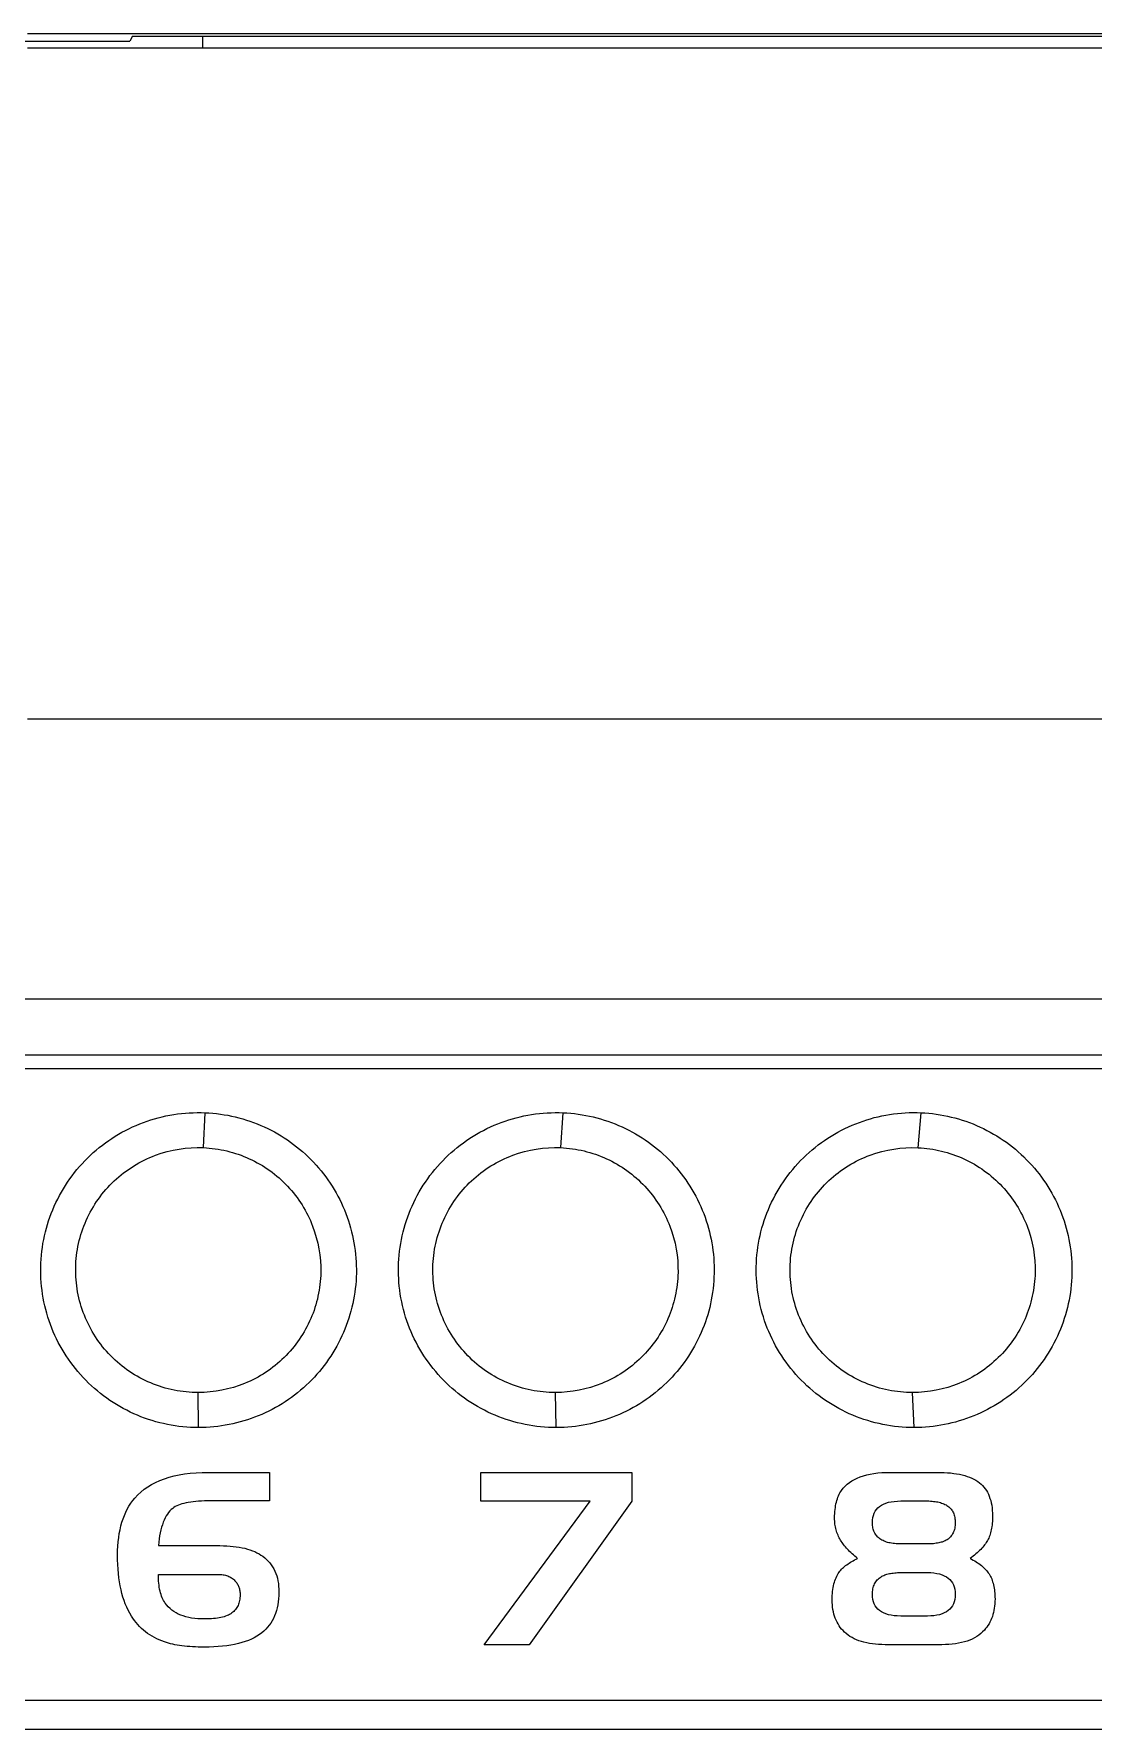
# Model space of a CAD drawing. Extents: x 86 to 639, y 68 to 658.
# Drawn here: x 328.7 to 343.82, y 338.93 to 363.15 of the extents above; entities that cross this region are included whole.
import ezdxf

# ---------------------------------------------------------------- set-up
doc = ezdxf.new("R2010")
doc.units = 0
doc.layers.get('0').update_dxf_attribs({"linetype": 'CONTINUOUS'})

msp = doc.modelspace()

# ---------------------------------------------------------------- linework, layer by layer
at = {"color": 7, "linetype": 'CONTINUOUS'}
for p, q in [((330.107, 363.118), (330.071, 363.045)), ((331.107, 363.118), (331.107, 362.949)), ((324.142, 363.046), (330.071, 363.045)), ((301.358, 348.564), (359.857, 348.564)), ((359.858, 348.364), (301.357, 348.364)), ((331.12, 347.237), (331.145, 347.736)), ((336.222, 347.237), (336.256, 347.736)), ((341.325, 347.236), (341.368, 347.736)), ((331.051, 343.238), (331.047, 343.738)), ((336.16, 343.238), (336.147, 343.738)), ((341.268, 343.238), (341.247, 343.738)), ((330.439, 342.455), (330.5, 342.482)), ((330.5, 342.482), (330.564, 342.507)), ((330.564, 342.507), (330.631, 342.528)), ((330.631, 342.528), (330.702, 342.547)), ((330.702, 342.547), (330.775, 342.562)), ((330.775, 342.562), (330.853, 342.575)), ((330.853, 342.575), (330.933, 342.585)), ((330.933, 342.585), (331.017, 342.592)), ((331.017, 342.592), (331.103, 342.597)), ((331.103, 342.597), (331.194, 342.598)), ((331.194, 342.598), (332.065, 342.598)), ((332.065, 342.598), (332.065, 342.189)), ((335.082, 342.186), (335.082, 342.598)), ((335.082, 342.598), (337.237, 342.598)), ((337.237, 342.598), (337.237, 342.186)), ((340.345, 342.453), (340.38, 342.476)), ((340.38, 342.476), (340.417, 342.498)), ((340.417, 342.498), (340.457, 342.517)), ((340.457, 342.517), (340.499, 342.534)), ((340.499, 342.534), (340.544, 342.549)), ((340.544, 342.549), (340.592, 342.562)), ((340.592, 342.562), (340.642, 342.573)), ((340.642, 342.573), (340.694, 342.582)), ((340.694, 342.582), (340.75, 342.589)), ((340.75, 342.589), (340.808, 342.594)), ((340.808, 342.594), (340.868, 342.597)), ((340.868, 342.597), (340.931, 342.598)), ((340.931, 342.598), (341.595, 342.598)), ((341.595, 342.598), (341.646, 342.598)), ((341.646, 342.598), (341.696, 342.596)), ((341.696, 342.596), (341.744, 342.593)), ((341.744, 342.593), (341.79, 342.589)), ((341.79, 342.589), (341.834, 342.584)), ((341.834, 342.584), (341.876, 342.577)), ((341.876, 342.577), (341.917, 342.57)), ((341.917, 342.57), (341.956, 342.561)), ((341.956, 342.561), (341.993, 342.551)), ((341.993, 342.551), (342.028, 342.54)), ((342.028, 342.54), (342.061, 342.528)), ((342.061, 342.528), (342.093, 342.515)), ((342.093, 342.515), (342.123, 342.5)), ((342.123, 342.5), (342.151, 342.485)), ((342.151, 342.485), (342.177, 342.468)), ((342.177, 342.468), (342.201, 342.45)), ((330.112, 342.195), (330.142, 342.231)), ((330.142, 342.231), (330.184, 342.276)), ((330.184, 342.276), (330.228, 342.317)), ((330.228, 342.317), (330.276, 342.356)), ((330.276, 342.356), (330.327, 342.392)), ((330.327, 342.392), (330.381, 342.425)), ((330.381, 342.425), (330.439, 342.455)), ((340.165, 342.197), (340.173, 342.22)), ((340.173, 342.22), (340.181, 342.243)), ((340.181, 342.243), (340.19, 342.264)), ((340.19, 342.264), (340.199, 342.285)), ((340.199, 342.285), (340.21, 342.304)), ((340.21, 342.304), (340.221, 342.323)), ((340.221, 342.323), (340.233, 342.341)), ((340.233, 342.341), (340.257, 342.372)), ((340.257, 342.372), (340.284, 342.401)), ((340.284, 342.401), (340.313, 342.428)), ((340.313, 342.428), (340.345, 342.453)), ((342.201, 342.45), (342.224, 342.431)), ((342.224, 342.431), (342.245, 342.41)), ((342.245, 342.41), (342.265, 342.388)), ((342.265, 342.388), (342.283, 342.365)), ((342.283, 342.365), (342.3, 342.34)), ((342.3, 342.34), (342.315, 342.314)), ((342.315, 342.314), (342.329, 342.286)), ((342.329, 342.286), (342.342, 342.257)), ((342.342, 342.257), (342.352, 342.226)), ((342.352, 342.226), (342.362, 342.194)), ((329.973, 341.935), (329.992, 341.983)), ((329.992, 341.983), (330.012, 342.029)), ((330.012, 342.029), (330.034, 342.073)), ((330.034, 342.073), (330.058, 342.116)), ((330.058, 342.116), (330.084, 342.156)), ((330.084, 342.156), (330.112, 342.195)), ((330.607, 342.001), (330.591, 341.975)), ((330.624, 342.025), (330.607, 342.001)), ((330.643, 342.046), (330.624, 342.025)), ((330.662, 342.066), (330.643, 342.046)), ((330.682, 342.083), (330.662, 342.066)), ((330.7, 342.096), (330.682, 342.083)), ((330.719, 342.108), (330.7, 342.096)), ((330.74, 342.119), (330.719, 342.108)), ((330.763, 342.129), (330.74, 342.119)), ((330.788, 342.139), (330.763, 342.129)), ((330.815, 342.148), (330.788, 342.139)), ((330.843, 342.155), (330.815, 342.148)), ((330.874, 342.163), (330.843, 342.155)), ((330.905, 342.169), (330.874, 342.163)), ((330.939, 342.174), (330.905, 342.169)), ((330.975, 342.179), (330.939, 342.174)), ((331.012, 342.182), (330.975, 342.179)), ((331.051, 342.185), (331.012, 342.182)), ((331.092, 342.187), (331.051, 342.185)), ((331.135, 342.189), (331.092, 342.187)), ((331.18, 342.189), (331.135, 342.189)), ((332.065, 342.189), (331.18, 342.189)), ((336.645, 342.186), (335.082, 342.186)), ((335.131, 340.136), (336.645, 342.186)), ((337.237, 342.186), (335.773, 340.136)), ((340.134, 341.977), (340.136, 342.008)), ((340.136, 342.008), (340.137, 342.038)), ((340.137, 342.038), (340.14, 342.067)), ((340.14, 342.067), (340.144, 342.095)), ((340.144, 342.095), (340.148, 342.122)), ((340.148, 342.122), (340.153, 342.148)), ((340.153, 342.148), (340.159, 342.173)), ((340.159, 342.173), (340.165, 342.197)), ((340.68, 341.951), (340.688, 341.984)), ((340.688, 341.984), (340.699, 342.014)), ((340.699, 342.014), (340.713, 342.042)), ((340.713, 342.042), (340.731, 342.068)), ((340.731, 342.068), (340.751, 342.091)), ((340.751, 342.091), (340.775, 342.111)), ((340.775, 342.111), (340.802, 342.129)), ((340.802, 342.129), (340.832, 342.145)), ((340.832, 342.145), (340.865, 342.158)), ((340.865, 342.158), (340.902, 342.17)), ((340.902, 342.17), (340.941, 342.178)), ((340.941, 342.178), (340.984, 342.184)), ((340.984, 342.184), (341.03, 342.188)), ((341.03, 342.188), (341.08, 342.189)), ((341.457, 342.189), (341.48, 342.189)), ((341.48, 342.189), (341.503, 342.188)), ((341.503, 342.188), (341.525, 342.186)), ((341.525, 342.186), (341.547, 342.184)), ((341.547, 342.184), (341.567, 342.182)), ((341.567, 342.182), (341.588, 342.179)), ((341.588, 342.179), (341.607, 342.175)), ((341.607, 342.175), (341.626, 342.17)), ((341.626, 342.17), (341.644, 342.165)), ((341.644, 342.165), (341.661, 342.16)), ((341.661, 342.16), (341.678, 342.154)), ((341.678, 342.154), (341.694, 342.147)), ((341.694, 342.147), (341.709, 342.14)), ((341.709, 342.14), (341.724, 342.132)), ((341.724, 342.132), (341.738, 342.124)), ((341.738, 342.124), (341.752, 342.115)), ((341.752, 342.115), (341.764, 342.105)), ((341.764, 342.105), (341.776, 342.095)), ((341.776, 342.095), (341.787, 342.084)), ((341.787, 342.084), (341.797, 342.072)), ((341.797, 342.072), (341.806, 342.06)), ((341.806, 342.06), (341.815, 342.047)), ((341.815, 342.047), (341.822, 342.033)), ((341.822, 342.033), (341.83, 342.019)), ((341.83, 342.019), (341.836, 342.004)), ((341.836, 342.004), (341.841, 341.988)), ((341.841, 341.988), (341.845, 341.971)), ((342.362, 342.194), (342.37, 342.161)), ((342.37, 342.161), (342.377, 342.127)), ((342.377, 342.127), (342.382, 342.09)), ((342.382, 342.09), (342.385, 342.053)), ((342.385, 342.053), (342.388, 342.014)), ((342.388, 342.014), (342.388, 341.974)), ((329.919, 341.723), (329.93, 341.779)), ((329.93, 341.779), (329.943, 341.833)), ((329.943, 341.833), (329.957, 341.885)), ((329.957, 341.885), (329.973, 341.935)), ((330.514, 341.775), (330.505, 341.735)), ((330.524, 341.814), (330.514, 341.775)), ((330.536, 341.85), (330.524, 341.814)), ((330.548, 341.885), (330.536, 341.85)), ((330.561, 341.917), (330.548, 341.885)), ((330.575, 341.947), (330.561, 341.917)), ((330.591, 341.975), (330.575, 341.947)), ((340.134, 341.946), (340.134, 341.977)), ((340.134, 341.924), (340.134, 341.946)), ((340.135, 341.902), (340.134, 341.924)), ((340.137, 341.881), (340.135, 341.902)), ((340.139, 341.86), (340.137, 341.881)), ((340.142, 341.839), (340.139, 341.86)), ((340.146, 341.818), (340.142, 341.839)), ((340.15, 341.798), (340.146, 341.818)), ((340.155, 341.778), (340.15, 341.798)), ((340.161, 341.758), (340.155, 341.778)), ((340.167, 341.739), (340.161, 341.758)), ((340.174, 341.72), (340.167, 341.739)), ((340.674, 341.879), (340.675, 341.916)), ((340.674, 341.859), (340.674, 341.879)), ((340.675, 341.84), (340.674, 341.859)), ((340.675, 341.916), (340.68, 341.951)), ((340.677, 341.822), (340.675, 341.84)), ((340.68, 341.805), (340.677, 341.822)), ((340.684, 341.788), (340.68, 341.805)), ((340.689, 341.772), (340.684, 341.788)), ((340.694, 341.756), (340.689, 341.772)), ((340.701, 341.741), (340.694, 341.756)), ((340.708, 341.727), (340.701, 341.741)), ((341.833, 341.749), (341.827, 341.733)), ((341.839, 341.765), (341.833, 341.749)), ((341.844, 341.782), (341.839, 341.765)), ((341.848, 341.8), (341.844, 341.782)), ((341.845, 341.971), (341.849, 341.954)), ((341.851, 341.818), (341.848, 341.8)), ((341.849, 341.954), (341.852, 341.936)), ((341.854, 341.838), (341.851, 341.818)), ((341.852, 341.936), (341.854, 341.918)), ((341.854, 341.918), (341.855, 341.898)), ((341.855, 341.858), (341.854, 341.838)), ((341.855, 341.898), (341.856, 341.879)), ((341.856, 341.879), (341.855, 341.858)), ((342.361, 341.735), (342.355, 341.716)), ((342.366, 341.756), (342.361, 341.735)), ((342.371, 341.778), (342.366, 341.756)), ((342.375, 341.8), (342.371, 341.778)), ((342.378, 341.822), (342.375, 341.8)), ((342.381, 341.846), (342.378, 341.822)), ((342.384, 341.87), (342.381, 341.846)), ((342.386, 341.895), (342.384, 341.87)), ((342.387, 341.92), (342.386, 341.895)), ((342.388, 341.947), (342.387, 341.92)), ((342.388, 341.974), (342.388, 341.947)), ((329.896, 341.482), (329.899, 341.545)), ((329.899, 341.545), (329.904, 341.606)), ((329.904, 341.606), (329.911, 341.666)), ((329.911, 341.666), (329.919, 341.723)), ((330.483, 341.6), (330.478, 341.551)), ((330.478, 341.551), (331.356, 341.551)), ((330.489, 341.647), (330.483, 341.6)), ((330.496, 341.692), (330.489, 341.647)), ((330.505, 341.735), (330.496, 341.692)), ((331.356, 341.551), (331.406, 341.55)), ((331.406, 341.55), (331.454, 341.548)), ((331.454, 341.548), (331.501, 341.545)), ((331.501, 341.545), (331.546, 341.541)), ((331.546, 341.541), (331.59, 341.536)), ((331.59, 341.536), (331.632, 341.529)), ((331.632, 341.529), (331.673, 341.521)), ((331.673, 341.521), (331.712, 341.513)), ((331.712, 341.513), (331.75, 341.502)), ((331.75, 341.502), (331.786, 341.491)), ((340.182, 341.701), (340.174, 341.72)), ((340.19, 341.682), (340.182, 341.701)), ((340.199, 341.664), (340.19, 341.682)), ((340.208, 341.646), (340.199, 341.664)), ((340.219, 341.628), (340.208, 341.646)), ((340.228, 341.613), (340.219, 341.628)), ((340.239, 341.597), (340.228, 341.613)), ((340.25, 341.581), (340.239, 341.597)), ((340.262, 341.565), (340.25, 341.581)), ((340.274, 341.549), (340.262, 341.565)), ((340.287, 341.533), (340.274, 341.549)), ((340.302, 341.517), (340.287, 341.533)), ((340.317, 341.501), (340.302, 341.517)), ((340.332, 341.485), (340.317, 341.501)), ((340.716, 341.714), (340.708, 341.727)), ((340.725, 341.701), (340.716, 341.714)), ((340.734, 341.689), (340.725, 341.701)), ((340.745, 341.678), (340.734, 341.689)), ((340.756, 341.667), (340.745, 341.678)), ((340.768, 341.657), (340.756, 341.667)), ((340.781, 341.648), (340.768, 341.657)), ((340.795, 341.639), (340.781, 341.648)), ((340.81, 341.63), (340.795, 341.639)), ((340.825, 341.623), (340.81, 341.63)), ((340.84, 341.616), (340.825, 341.623)), ((340.857, 341.609), (340.84, 341.616)), ((340.874, 341.603), (340.857, 341.609)), ((340.891, 341.598), (340.874, 341.603)), ((340.91, 341.593), (340.891, 341.598)), ((340.929, 341.589), (340.91, 341.593)), ((340.948, 341.585), (340.929, 341.589)), ((340.968, 341.582), (340.948, 341.585)), ((340.989, 341.58), (340.968, 341.582)), ((341.011, 341.578), (340.989, 341.58)), ((341.033, 341.576), (341.011, 341.578)), ((341.056, 341.575), (341.033, 341.576)), ((341.08, 341.575), (341.056, 341.575)), ((341.48, 341.575), (341.457, 341.575)), ((341.502, 341.576), (341.48, 341.575)), ((341.524, 341.577), (341.502, 341.576)), ((341.545, 341.579), (341.524, 341.577)), ((341.565, 341.581), (341.545, 341.579)), ((341.584, 341.584), (341.565, 341.581)), ((341.603, 341.587), (341.584, 341.584)), ((341.621, 341.59), (341.603, 341.587)), ((341.638, 341.594), (341.621, 341.59)), ((341.655, 341.599), (341.638, 341.594)), ((341.67, 341.603), (341.655, 341.599)), ((341.686, 341.609), (341.67, 341.603)), ((341.7, 341.615), (341.686, 341.609)), ((341.714, 341.621), (341.7, 341.615)), ((341.727, 341.628), (341.714, 341.621)), ((341.739, 341.635), (341.727, 341.628)), ((341.753, 341.645), (341.739, 341.635)), ((341.766, 341.655), (341.753, 341.645)), ((341.779, 341.666), (341.766, 341.655)), ((341.79, 341.678), (341.779, 341.666)), ((341.8, 341.691), (341.79, 341.678)), ((341.81, 341.704), (341.8, 341.691)), ((341.819, 341.718), (341.81, 341.704)), ((341.827, 341.733), (341.819, 341.718)), ((342.22, 341.497), (342.204, 341.481)), ((342.235, 341.513), (342.22, 341.497)), ((342.249, 341.529), (342.235, 341.513)), ((342.263, 341.546), (342.249, 341.529)), ((342.276, 341.562), (342.263, 341.546)), ((342.287, 341.578), (342.276, 341.562)), ((342.298, 341.594), (342.287, 341.578)), ((342.308, 341.61), (342.298, 341.594)), ((342.318, 341.626), (342.308, 341.61)), ((342.326, 341.643), (342.318, 341.626)), ((342.334, 341.66), (342.326, 341.643)), ((342.342, 341.678), (342.334, 341.66)), ((342.349, 341.696), (342.342, 341.678)), ((342.355, 341.716), (342.349, 341.696)), ((329.895, 341.416), (329.896, 341.482)), ((329.896, 341.348), (329.895, 341.416)), ((329.898, 341.282), (329.896, 341.348)), ((329.902, 341.217), (329.898, 341.282)), ((331.786, 341.491), (331.82, 341.479)), ((331.82, 341.479), (331.853, 341.465)), ((331.853, 341.465), (331.885, 341.45)), ((331.885, 341.45), (331.915, 341.434)), ((331.915, 341.434), (331.943, 341.417)), ((331.943, 341.417), (331.97, 341.399)), ((331.97, 341.399), (331.997, 341.377)), ((331.997, 341.377), (332.023, 341.354)), ((332.023, 341.354), (332.047, 341.33)), ((332.047, 341.33), (332.07, 341.305)), ((332.07, 341.305), (332.09, 341.277)), ((332.09, 341.277), (332.109, 341.249)), ((340.261, 341.24), (340.276, 341.253)), ((340.276, 341.253), (340.291, 341.266)), ((340.291, 341.266), (340.308, 341.279)), ((340.308, 341.279), (340.325, 341.291)), ((340.325, 341.291), (340.342, 341.303)), ((340.348, 341.468), (340.332, 341.485)), ((340.342, 341.303), (340.36, 341.314)), ((340.365, 341.451), (340.348, 341.468)), ((340.36, 341.314), (340.379, 341.326)), ((340.383, 341.435), (340.365, 341.451)), ((340.379, 341.326), (340.399, 341.336)), ((340.402, 341.418), (340.383, 341.435)), ((340.399, 341.336), (340.419, 341.347)), ((340.421, 341.401), (340.402, 341.418)), ((340.419, 341.347), (340.44, 341.357)), ((340.441, 341.384), (340.421, 341.401)), ((340.44, 341.357), (340.462, 341.367)), ((340.462, 341.367), (340.441, 341.384)), ((342.089, 341.383), (342.067, 341.367)), ((342.067, 341.367), (342.09, 341.356)), ((342.11, 341.4), (342.089, 341.383)), ((342.09, 341.356), (342.112, 341.344)), ((342.131, 341.416), (342.11, 341.4)), ((342.112, 341.344), (342.134, 341.332)), ((342.15, 341.432), (342.131, 341.416)), ((342.134, 341.332), (342.154, 341.32)), ((342.169, 341.448), (342.15, 341.432)), ((342.154, 341.32), (342.174, 341.307)), ((342.187, 341.465), (342.169, 341.448)), ((342.174, 341.307), (342.193, 341.295)), ((342.204, 341.481), (342.187, 341.465)), ((342.193, 341.295), (342.211, 341.281)), ((342.211, 341.281), (342.229, 341.268)), ((342.229, 341.268), (342.245, 341.254)), ((342.245, 341.254), (342.261, 341.239)), ((329.908, 341.154), (329.902, 341.217)), ((329.915, 341.093), (329.908, 341.154)), ((329.923, 341.034), (329.915, 341.093)), ((329.933, 340.977), (329.923, 341.034)), ((330.478, 341.108), (330.478, 341.141)), ((330.479, 341.075), (330.478, 341.108)), ((330.481, 341.044), (330.479, 341.075)), ((330.484, 341.014), (330.481, 341.044)), ((330.487, 340.984), (330.484, 341.014)), ((331.328, 341.141), (331.347, 341.141)), ((331.347, 341.141), (331.366, 341.14)), ((331.366, 341.14), (331.384, 341.138)), ((331.384, 341.138), (331.402, 341.135)), ((331.402, 341.135), (331.419, 341.132)), ((331.419, 341.132), (331.436, 341.128)), ((331.436, 341.128), (331.452, 341.124)), ((331.452, 341.124), (331.468, 341.118)), ((331.468, 341.118), (331.483, 341.112)), ((331.483, 341.112), (331.497, 341.105)), ((331.497, 341.105), (331.511, 341.098)), ((331.511, 341.098), (331.524, 341.09)), ((331.524, 341.09), (331.537, 341.081)), ((331.537, 341.081), (331.549, 341.071)), ((331.549, 341.071), (331.56, 341.061)), ((331.56, 341.061), (331.571, 341.05)), ((331.571, 341.05), (331.58, 341.039)), ((331.58, 341.039), (331.588, 341.029)), ((331.588, 341.029), (331.596, 341.018)), ((331.596, 341.018), (331.603, 341.006)), ((332.109, 341.249), (332.126, 341.219)), ((332.126, 341.219), (332.142, 341.188)), ((332.142, 341.188), (332.155, 341.155)), ((332.155, 341.155), (332.167, 341.121)), ((332.167, 341.121), (332.177, 341.086)), ((332.177, 341.086), (332.185, 341.049)), ((332.185, 341.049), (332.191, 341.01)), ((332.191, 341.01), (332.195, 340.971)), ((340.123, 341.003), (340.13, 341.027)), ((340.13, 341.027), (340.137, 341.05)), ((340.137, 341.05), (340.145, 341.072)), ((340.145, 341.072), (340.154, 341.093)), ((340.154, 341.093), (340.164, 341.114)), ((340.164, 341.114), (340.174, 341.133)), ((340.174, 341.133), (340.185, 341.152)), ((340.185, 341.152), (340.198, 341.17)), ((340.198, 341.17), (340.209, 341.184)), ((340.209, 341.184), (340.221, 341.199)), ((340.221, 341.199), (340.234, 341.213)), ((340.234, 341.213), (340.247, 341.227)), ((340.247, 341.227), (340.261, 341.24)), ((340.705, 341.005), (340.713, 341.02)), ((340.713, 341.02), (340.722, 341.034)), ((340.722, 341.034), (340.732, 341.048)), ((340.732, 341.048), (340.743, 341.061)), ((340.743, 341.061), (340.755, 341.073)), ((340.755, 341.073), (340.768, 341.085)), ((340.768, 341.085), (340.782, 341.096)), ((340.782, 341.096), (340.797, 341.106)), ((340.797, 341.106), (340.809, 341.113)), ((340.809, 341.113), (340.822, 341.12)), ((340.822, 341.12), (340.836, 341.126)), ((340.836, 341.126), (340.85, 341.132)), ((340.85, 341.132), (340.865, 341.138)), ((340.865, 341.138), (340.881, 341.142)), ((340.881, 341.142), (340.897, 341.147)), ((340.897, 341.147), (340.915, 341.151)), ((340.915, 341.151), (340.933, 341.154)), ((340.933, 341.154), (340.951, 341.157)), ((340.951, 341.157), (340.971, 341.16)), ((340.971, 341.16), (340.991, 341.162)), ((340.991, 341.162), (341.011, 341.164)), ((341.011, 341.164), (341.033, 341.165)), ((341.033, 341.165), (341.055, 341.166)), ((341.055, 341.166), (341.078, 341.166)), ((341.458, 341.166), (341.506, 341.165)), ((341.506, 341.165), (341.551, 341.161)), ((341.551, 341.161), (341.593, 341.155)), ((341.593, 341.155), (341.632, 341.147)), ((341.632, 341.147), (341.668, 341.135)), ((341.668, 341.135), (341.7, 341.122)), ((341.7, 341.122), (341.73, 341.106)), ((341.73, 341.106), (341.756, 341.088)), ((341.756, 341.088), (341.779, 341.068)), ((341.779, 341.068), (341.8, 341.045)), ((341.8, 341.045), (341.817, 341.019)), ((341.817, 341.019), (341.831, 340.991)), ((342.261, 341.239), (342.276, 341.225)), ((342.276, 341.225), (342.29, 341.21)), ((342.29, 341.21), (342.303, 341.195)), ((342.303, 341.195), (342.316, 341.179)), ((342.316, 341.179), (342.328, 341.163)), ((342.328, 341.163), (342.339, 341.147)), ((342.339, 341.147), (342.349, 341.13)), ((342.349, 341.13), (342.359, 341.112)), ((342.359, 341.112), (342.367, 341.094)), ((342.367, 341.094), (342.376, 341.075)), ((342.376, 341.075), (342.383, 341.055)), ((342.383, 341.055), (342.39, 341.034)), ((342.39, 341.034), (342.397, 341.013)), ((342.397, 341.013), (342.402, 340.991)), ((329.945, 340.922), (329.933, 340.977)), ((329.958, 340.868), (329.945, 340.922)), ((329.972, 340.816), (329.958, 340.868)), ((329.989, 340.767), (329.972, 340.816)), ((330.006, 340.719), (329.989, 340.767)), ((330.491, 340.956), (330.487, 340.984)), ((330.496, 340.928), (330.491, 340.956)), ((330.502, 340.902), (330.496, 340.928)), ((330.509, 340.877), (330.502, 340.902)), ((330.516, 340.853), (330.509, 340.877)), ((330.524, 340.829), (330.516, 340.853)), ((330.533, 340.807), (330.524, 340.829)), ((330.543, 340.786), (330.533, 340.807)), ((330.553, 340.766), (330.543, 340.786)), ((331.603, 341.006), (331.61, 340.995)), ((331.61, 340.995), (331.616, 340.983)), ((331.616, 340.983), (331.622, 340.971)), ((331.622, 340.971), (331.627, 340.959)), ((331.627, 340.959), (331.631, 340.946)), ((331.631, 340.946), (331.635, 340.933)), ((331.638, 340.767), (331.633, 340.749)), ((331.635, 340.933), (331.638, 340.919)), ((331.638, 340.919), (331.641, 340.906)), ((331.641, 340.787), (331.638, 340.767)), ((331.641, 340.906), (331.643, 340.892)), ((331.643, 340.807), (331.641, 340.787)), ((331.643, 340.892), (331.644, 340.878)), ((331.645, 340.827), (331.643, 340.807)), ((331.644, 340.878), (331.645, 340.863)), ((331.645, 340.863), (331.645, 340.849)), ((331.645, 340.849), (331.645, 340.827)), ((332.195, 340.792), (332.19, 340.747)), ((332.195, 340.971), (332.198, 340.93)), ((332.198, 340.839), (332.195, 340.792)), ((332.198, 340.93), (332.199, 340.887)), ((332.199, 340.887), (332.198, 340.839)), ((340.099, 340.809), (340.1, 340.839)), ((340.099, 340.778), (340.099, 340.809)), ((340.099, 340.741), (340.099, 340.778)), ((340.1, 340.839), (340.102, 340.869)), ((340.102, 340.869), (340.105, 340.898)), ((340.105, 340.898), (340.108, 340.925)), ((340.108, 340.925), (340.113, 340.952)), ((340.113, 340.952), (340.118, 340.978)), ((340.118, 340.978), (340.123, 341.003)), ((340.674, 340.877), (340.676, 340.897)), ((340.674, 340.856), (340.674, 340.877)), ((340.675, 340.818), (340.674, 340.856)), ((340.68, 340.783), (340.675, 340.818)), ((340.676, 340.897), (340.678, 340.917)), ((340.678, 340.917), (340.681, 340.936)), ((340.688, 340.75), (340.68, 340.783)), ((340.681, 340.936), (340.686, 340.954)), ((340.686, 340.954), (340.691, 340.972)), ((340.691, 340.972), (340.697, 340.988)), ((340.697, 340.988), (340.705, 341.005)), ((341.831, 340.991), (341.842, 340.961)), ((341.842, 340.961), (341.849, 340.928)), ((341.849, 340.783), (341.842, 340.75)), ((341.849, 340.928), (341.854, 340.893)), ((341.854, 340.818), (341.849, 340.783)), ((341.854, 340.893), (341.856, 340.856)), ((341.856, 340.856), (341.854, 340.818)), ((342.402, 340.991), (342.407, 340.968)), ((342.407, 340.968), (342.412, 340.945)), ((342.412, 340.945), (342.415, 340.92)), ((342.415, 340.92), (342.418, 340.895)), ((342.418, 340.895), (342.42, 340.87)), ((342.42, 340.87), (342.422, 340.843)), ((342.422, 340.843), (342.423, 340.816)), ((342.423, 340.816), (342.424, 340.789)), ((342.424, 340.789), (342.423, 340.754)), ((330.026, 340.672), (330.006, 340.719)), ((330.047, 340.628), (330.026, 340.672)), ((330.069, 340.586), (330.047, 340.628)), ((330.093, 340.545), (330.069, 340.586)), ((330.114, 340.513), (330.093, 340.545)), ((330.564, 340.747), (330.553, 340.766)), ((330.576, 340.729), (330.564, 340.747)), ((330.597, 340.701), (330.576, 340.729)), ((330.62, 340.675), (330.597, 340.701)), ((330.644, 340.652), (330.62, 340.675)), ((330.671, 340.63), (330.644, 340.652)), ((330.699, 340.609), (330.671, 340.63)), ((330.73, 340.591), (330.699, 340.609)), ((330.762, 340.574), (330.73, 340.591)), ((330.797, 340.559), (330.762, 340.574)), ((330.833, 340.546), (330.797, 340.559)), ((330.871, 340.534), (330.833, 340.546)), ((330.911, 340.525), (330.871, 340.534)), ((330.953, 340.517), (330.911, 340.525)), ((331.371, 340.524), (331.346, 340.519)), ((331.395, 340.53), (331.371, 340.524)), ((331.417, 340.536), (331.395, 340.53)), ((331.438, 340.544), (331.417, 340.536)), ((331.458, 340.551), (331.438, 340.544)), ((331.477, 340.56), (331.458, 340.551)), ((331.495, 340.569), (331.477, 340.56)), ((331.512, 340.579), (331.495, 340.569)), ((331.527, 340.589), (331.512, 340.579)), ((331.541, 340.6), (331.527, 340.589)), ((331.555, 340.612), (331.541, 340.6)), ((331.567, 340.625), (331.555, 340.612)), ((331.579, 340.638), (331.567, 340.625)), ((331.589, 340.652), (331.579, 340.638)), ((331.599, 340.666), (331.589, 340.652)), ((331.608, 340.681), (331.599, 340.666)), ((331.616, 340.697), (331.608, 340.681)), ((331.622, 340.714), (331.616, 340.697)), ((331.628, 340.731), (331.622, 340.714)), ((331.633, 340.749), (331.628, 340.731)), ((332.138, 340.546), (332.122, 340.51)), ((332.152, 340.583), (332.138, 340.546)), ((332.165, 340.622), (332.152, 340.583)), ((332.175, 340.662), (332.165, 340.622)), ((332.184, 340.704), (332.175, 340.662)), ((332.19, 340.747), (332.184, 340.704)), ((340.102, 340.706), (340.099, 340.741)), ((340.105, 340.671), (340.102, 340.706)), ((340.11, 340.638), (340.105, 340.671)), ((340.116, 340.605), (340.11, 340.638)), ((340.124, 340.574), (340.116, 340.605)), ((340.132, 340.543), (340.124, 340.574)), ((340.143, 340.514), (340.132, 340.543)), ((340.699, 340.72), (340.688, 340.75)), ((340.713, 340.692), (340.699, 340.72)), ((340.731, 340.666), (340.713, 340.692)), ((340.751, 340.643), (340.731, 340.666)), ((340.775, 340.623), (340.751, 340.643)), ((340.802, 340.604), (340.775, 340.623)), ((340.832, 340.589), (340.802, 340.604)), ((340.865, 340.575), (340.832, 340.589)), ((340.901, 340.564), (340.865, 340.575)), ((340.941, 340.556), (340.901, 340.564)), ((340.983, 340.55), (340.941, 340.556)), ((341.029, 340.546), (340.983, 340.55)), ((341.078, 340.545), (341.029, 340.546)), ((341.506, 340.546), (341.458, 340.545)), ((341.551, 340.55), (341.506, 340.546)), ((341.593, 340.556), (341.551, 340.55)), ((341.632, 340.564), (341.593, 340.556)), ((341.668, 340.575), (341.632, 340.564)), ((341.7, 340.589), (341.668, 340.575)), ((341.73, 340.604), (341.7, 340.589)), ((341.756, 340.623), (341.73, 340.604)), ((341.779, 340.643), (341.756, 340.623)), ((341.8, 340.666), (341.779, 340.643)), ((341.817, 340.692), (341.8, 340.666)), ((341.831, 340.72), (341.817, 340.692)), ((341.842, 340.75), (341.831, 340.72)), ((342.386, 340.538), (342.375, 340.511)), ((342.394, 340.566), (342.386, 340.538)), ((342.402, 340.595), (342.394, 340.566)), ((342.409, 340.625), (342.402, 340.595)), ((342.414, 340.656), (342.409, 340.625)), ((342.418, 340.688), (342.414, 340.656)), ((342.421, 340.72), (342.418, 340.688)), ((342.423, 340.754), (342.421, 340.72)), ((330.137, 340.481), (330.114, 340.513)), ((330.16, 340.451), (330.137, 340.481)), ((330.185, 340.423), (330.16, 340.451)), ((330.21, 340.395), (330.185, 340.423)), ((330.237, 340.369), (330.21, 340.395)), ((330.265, 340.344), (330.237, 340.369)), ((330.294, 340.32), (330.265, 340.344)), ((330.324, 340.298), (330.294, 340.32)), ((330.355, 340.276), (330.324, 340.298)), ((330.997, 340.511), (330.953, 340.517)), ((331.043, 340.506), (330.997, 340.511)), ((331.091, 340.503), (331.043, 340.506)), ((331.141, 340.503), (331.091, 340.503)), ((331.173, 340.503), (331.141, 340.503)), ((331.205, 340.504), (331.173, 340.503)), ((331.236, 340.506), (331.205, 340.504)), ((331.265, 340.508), (331.236, 340.506)), ((331.293, 340.511), (331.265, 340.508)), ((331.321, 340.515), (331.293, 340.511)), ((331.346, 340.519), (331.321, 340.515)), ((331.956, 340.305), (331.922, 340.28)), ((331.985, 340.33), (331.956, 340.305)), ((332.013, 340.356), (331.985, 340.33)), ((332.038, 340.384), (332.013, 340.356)), ((332.062, 340.413), (332.038, 340.384)), ((332.084, 340.444), (332.062, 340.413)), ((332.104, 340.476), (332.084, 340.444)), ((332.122, 340.51), (332.104, 340.476)), ((340.154, 340.486), (340.143, 340.514)), ((340.168, 340.458), (340.154, 340.486)), ((340.182, 340.432), (340.168, 340.458)), ((340.198, 340.407), (340.182, 340.432)), ((340.215, 340.382), (340.198, 340.407)), ((340.234, 340.359), (340.215, 340.382)), ((340.254, 340.337), (340.234, 340.359)), ((340.275, 340.316), (340.254, 340.337)), ((340.3, 340.294), (340.275, 340.316)), ((340.326, 340.274), (340.3, 340.294)), ((342.221, 340.295), (342.192, 340.273)), ((342.247, 340.319), (342.221, 340.295)), ((342.272, 340.344), (342.247, 340.319)), ((342.29, 340.365), (342.272, 340.344)), ((342.307, 340.387), (342.29, 340.365)), ((342.323, 340.41), (342.307, 340.387)), ((342.338, 340.434), (342.323, 340.41)), ((342.352, 340.458), (342.338, 340.434)), ((342.364, 340.484), (342.352, 340.458)), ((342.375, 340.511), (342.364, 340.484)), ((330.387, 340.256), (330.355, 340.276)), ((330.421, 340.237), (330.387, 340.256)), ((330.455, 340.22), (330.421, 340.237)), ((330.491, 340.204), (330.455, 340.22)), ((330.528, 340.189), (330.491, 340.204)), ((330.566, 340.175), (330.528, 340.189)), ((330.593, 340.166), (330.566, 340.175)), ((330.622, 340.157), (330.593, 340.166)), ((330.651, 340.149), (330.622, 340.157)), ((330.682, 340.142), (330.651, 340.149)), ((330.713, 340.135), (330.682, 340.142)), ((330.746, 340.129), (330.713, 340.135)), ((330.78, 340.124), (330.746, 340.129)), ((330.815, 340.119), (330.78, 340.124)), ((330.851, 340.115), (330.815, 340.119)), ((330.888, 340.111), (330.851, 340.115)), ((330.926, 340.108), (330.888, 340.111)), ((330.966, 340.105), (330.926, 340.108)), ((331.006, 340.103), (330.966, 340.105)), ((331.048, 340.102), (331.006, 340.103)), ((331.09, 340.101), (331.048, 340.102)), ((331.134, 340.101), (331.09, 340.101)), ((331.203, 340.101), (331.134, 340.101)), ((331.269, 340.104), (331.203, 340.101)), ((331.333, 340.108), (331.269, 340.104)), ((331.395, 340.113), (331.333, 340.108)), ((331.455, 340.12), (331.395, 340.113)), ((331.512, 340.129), (331.455, 340.12)), ((331.567, 340.14), (331.512, 340.129)), ((331.62, 340.152), (331.567, 340.14)), ((331.67, 340.165), (331.62, 340.152)), ((331.718, 340.18), (331.67, 340.165)), ((331.763, 340.197), (331.718, 340.18)), ((331.806, 340.216), (331.763, 340.197)), ((331.847, 340.236), (331.806, 340.216)), ((331.886, 340.257), (331.847, 340.236)), ((331.922, 340.28), (331.886, 340.257)), ((335.773, 340.136), (335.131, 340.136)), ((340.353, 340.255), (340.326, 340.274)), ((340.383, 340.237), (340.353, 340.255)), ((340.414, 340.221), (340.383, 340.237)), ((340.446, 340.206), (340.414, 340.221)), ((340.48, 340.193), (340.446, 340.206)), ((340.516, 340.181), (340.48, 340.193)), ((340.553, 340.17), (340.516, 340.181)), ((340.592, 340.161), (340.553, 340.17)), ((340.632, 340.153), (340.592, 340.161)), ((340.674, 340.147), (340.632, 340.153)), ((340.717, 340.142), (340.674, 340.147)), ((340.762, 340.139), (340.717, 340.142)), ((340.809, 340.137), (340.762, 340.139)), ((340.857, 340.136), (340.809, 340.137)), ((341.665, 340.136), (340.857, 340.136)), ((341.716, 340.137), (341.665, 340.136)), ((341.766, 340.139), (341.716, 340.137)), ((341.813, 340.143), (341.766, 340.139)), ((341.859, 340.149), (341.813, 340.143)), ((341.903, 340.156), (341.859, 340.149)), ((341.945, 340.165), (341.903, 340.156)), ((341.986, 340.176), (341.945, 340.165)), ((342.025, 340.188), (341.986, 340.176)), ((342.062, 340.201), (342.025, 340.188)), ((342.097, 340.217), (342.062, 340.201)), ((342.131, 340.234), (342.097, 340.217)), ((342.162, 340.253), (342.131, 340.234)), ((342.192, 340.273), (342.162, 340.253))]:
    msp.add_line(p, q, dxfattribs=at)
for points, knots in [([(345.4, 363.149), (342.601, 363.149), (337.012, 363.149), (331.405, 363.149), (328.607, 363.149)], [0, 0, 0, 0, 0.500887, 1, 1, 1, 1]), ([(330.107, 363.118), (331.913, 363.118), (335.424, 363.118), (340.524, 363.118), (343.811, 363.118), (345.4, 363.118)], [0, 0, 0, 0, 0.353826, 0.68763, 1, 1, 1, 1]), ([(328.607, 362.949), (329.071, 362.949), (330.001, 362.949), (331.397, 362.949), (332.793, 362.949), (334.19, 362.949), (335.588, 362.949), (336.987, 362.949), (338.387, 362.949), (339.788, 362.949), (341.19, 362.949), (342.592, 362.949), (343.996, 362.949), (344.932, 362.949), (345.4, 362.949)], [0, 0, 0, 0, 0.082907, 0.165875, 0.248909, 0.332014, 0.415194, 0.498456, 0.581803, 0.665241, 0.748774, 0.832409, 0.916149, 1, 1, 1, 1]), ([(328.607, 353.365), (329.048, 353.365), (329.932, 353.365), (331.256, 353.365), (332.579, 353.365), (333.902, 353.365), (335.223, 353.364), (336.544, 353.364), (337.863, 353.364), (339.182, 353.364), (340.499, 353.364), (341.815, 353.364), (343.129, 353.364), (344.005, 353.364), (344.442, 353.364)], [0, 0, 0, 0, 0.083566, 0.167089, 0.250569, 0.334007, 0.417403, 0.500756, 0.584068, 0.667337, 0.750566, 0.833752, 0.916897, 1, 1, 1, 1]), ([(331.051, 343.238), (330.901, 343.238), (330.752, 343.253), (330.46, 343.312), (330.315, 343.356), (330.04, 343.472), (329.909, 343.543), (329.662, 343.71), (329.546, 343.807), (329.234, 344.126), (329.066, 344.382), (328.902, 344.796), (328.86, 344.942), (328.807, 345.236), (328.795, 345.384), (328.801, 345.682), (328.819, 345.833), (328.884, 346.123), (328.931, 346.265), (329.114, 346.676), (329.289, 346.923), (329.617, 347.23), (329.735, 347.321), (329.988, 347.478), (330.125, 347.545), (330.543, 347.7), (330.844, 347.749), (331.145, 347.736)], [0, 0, 0, 0, 0.0625, 0.0625, 0.125, 0.125, 0.1875, 0.1875, 0.25, 0.25, 0.375, 0.375, 0.4375, 0.4375, 0.5, 0.5, 0.5625, 0.5625, 0.625, 0.625, 0.75, 0.75, 0.8125, 0.8125, 0.875, 0.875, 1, 1, 1, 1]), ([(331.145, 347.736), (331.292, 347.73), (331.435, 347.71), (331.717, 347.642), (331.857, 347.594), (332.122, 347.474), (332.247, 347.401), (332.483, 347.232), (332.594, 347.135), (332.793, 346.923), (332.881, 346.809), (333.037, 346.562), (333.103, 346.431), (333.259, 346.026), (333.31, 345.732), (333.302, 345.298), (333.284, 345.151), (333.222, 344.867), (333.178, 344.729), (333.063, 344.463), (332.991, 344.333), (332.827, 344.094), (332.734, 343.983), (332.42, 343.677), (332.174, 343.515), (331.768, 343.35), (331.629, 343.309), (331.345, 343.253), (331.198, 343.238), (331.051, 343.238)], [0, 0, 0, 0, 0.0625, 0.0625, 0.125, 0.125, 0.1875, 0.1875, 0.25, 0.25, 0.3125, 0.3125, 0.375, 0.375, 0.5, 0.5, 0.5625, 0.5625, 0.625, 0.625, 0.6875, 0.6875, 0.75, 0.75, 0.875, 0.875, 0.9375, 0.9375, 1, 1, 1, 1]), ([(336.16, 343.238), (336.009, 343.238), (335.861, 343.253), (335.569, 343.312), (335.424, 343.356), (335.148, 343.472), (335.018, 343.543), (334.77, 343.71), (334.654, 343.807), (334.342, 344.126), (334.174, 344.383), (334.01, 344.797), (333.968, 344.943), (333.915, 345.237), (333.903, 345.385), (333.91, 345.683), (333.928, 345.834), (333.993, 346.125), (334.04, 346.266), (334.223, 346.678), (334.399, 346.924), (334.727, 347.231), (334.845, 347.322), (335.099, 347.479), (335.235, 347.546), (335.654, 347.701), (335.954, 347.749), (336.256, 347.736)], [0, 0, 0, 0, 0.0625, 0.0625, 0.125, 0.125, 0.1875, 0.1875, 0.25, 0.25, 0.375, 0.375, 0.4375, 0.4375, 0.5, 0.5, 0.5625, 0.5625, 0.625, 0.625, 0.75, 0.75, 0.8125, 0.8125, 0.875, 0.875, 1, 1, 1, 1]), ([(336.256, 347.736), (336.402, 347.73), (336.546, 347.709), (336.827, 347.642), (336.967, 347.594), (337.232, 347.473), (337.357, 347.4), (337.593, 347.231), (337.704, 347.134), (337.902, 346.922), (337.991, 346.808), (338.146, 346.561), (338.212, 346.43), (338.368, 346.025), (338.419, 345.731), (338.41, 345.297), (338.393, 345.15), (338.331, 344.866), (338.286, 344.728), (338.171, 344.462), (338.099, 344.333), (337.935, 344.094), (337.841, 343.983), (337.528, 343.677), (337.282, 343.515), (336.876, 343.35), (336.737, 343.309), (336.453, 343.253), (336.307, 343.238), (336.16, 343.238)], [0, 0, 0, 0, 0.0625, 0.0625, 0.125, 0.125, 0.1875, 0.1875, 0.25, 0.25, 0.3125, 0.3125, 0.375, 0.375, 0.5, 0.5, 0.5625, 0.5625, 0.625, 0.625, 0.6875, 0.6875, 0.75, 0.75, 0.875, 0.875, 0.9375, 0.9375, 1, 1, 1, 1]), ([(341.268, 343.238), (341.118, 343.238), (340.969, 343.253), (340.677, 343.312), (340.532, 343.356), (340.257, 343.472), (340.126, 343.543), (339.878, 343.711), (339.762, 343.808), (339.45, 344.127), (339.282, 344.384), (339.118, 344.798), (339.076, 344.944), (339.023, 345.239), (339.012, 345.387), (339.018, 345.686), (339.037, 345.837), (339.102, 346.127), (339.149, 346.269), (339.272, 346.543), (339.347, 346.673), (339.52, 346.915), (339.619, 347.029), (339.838, 347.234), (339.957, 347.324), (340.211, 347.48), (340.347, 347.547), (340.766, 347.702), (341.067, 347.749), (341.368, 347.736)], [0, 0, 0, 0, 0.0625, 0.0625, 0.125, 0.125, 0.1875, 0.1875, 0.25, 0.25, 0.375, 0.375, 0.4375, 0.4375, 0.5, 0.5, 0.5625, 0.5625, 0.625, 0.625, 0.6875, 0.6875, 0.75, 0.75, 0.8125, 0.8125, 0.875, 0.875, 1, 1, 1, 1]), ([(341.368, 347.736), (341.515, 347.73), (341.658, 347.709), (341.94, 347.641), (342.079, 347.593), (342.343, 347.471), (342.468, 347.398), (342.703, 347.229), (342.814, 347.132), (343.013, 346.92), (343.101, 346.806), (343.256, 346.559), (343.322, 346.427), (343.477, 346.022), (343.528, 345.729), (343.519, 345.295), (343.501, 345.148), (343.439, 344.864), (343.394, 344.726), (343.278, 344.46), (343.206, 344.331), (343.042, 344.092), (342.949, 343.982), (342.636, 343.676), (342.39, 343.515), (341.984, 343.35), (341.845, 343.308), (341.561, 343.253), (341.415, 343.238), (341.268, 343.238)], [0, 0, 0, 0, 0.0625, 0.0625, 0.125, 0.125, 0.1875, 0.1875, 0.25, 0.25, 0.3125, 0.3125, 0.375, 0.375, 0.5, 0.5, 0.5625, 0.5625, 0.625, 0.625, 0.6875, 0.6875, 0.75, 0.75, 0.875, 0.875, 0.9375, 0.9375, 1, 1, 1, 1]), ([(331.047, 343.738), (330.93, 343.738), (330.815, 343.75), (330.589, 343.795), (330.476, 343.83), (330.262, 343.92), (330.16, 343.975), (329.969, 344.105), (329.878, 344.181), (329.635, 344.429), (329.506, 344.628), (329.378, 344.95), (329.346, 345.063), (329.304, 345.292), (329.295, 345.407), (329.3, 345.639), (329.314, 345.756), (329.364, 345.982), (329.4, 346.091), (329.495, 346.304), (329.554, 346.407), (329.688, 346.596), (329.763, 346.683), (330.018, 346.922), (330.217, 347.046), (330.655, 347.21), (330.886, 347.246), (331.12, 347.237)], [0, 0, 0, 0, 0.0625, 0.0625, 0.125, 0.125, 0.1875, 0.1875, 0.25, 0.25, 0.375, 0.375, 0.4375, 0.4375, 0.5, 0.5, 0.5625, 0.5625, 0.625, 0.625, 0.6875, 0.6875, 0.75, 0.75, 0.875, 0.875, 1, 1, 1, 1]), ([(331.12, 347.237), (331.234, 347.232), (331.346, 347.216), (331.564, 347.164), (331.673, 347.126), (331.879, 347.032), (331.976, 346.976), (332.159, 346.844), (332.246, 346.768), (332.477, 346.522), (332.6, 346.326), (332.761, 345.906), (332.801, 345.678), (332.795, 345.34), (332.781, 345.226), (332.733, 345.005), (332.699, 344.898), (332.609, 344.691), (332.553, 344.59), (332.426, 344.404), (332.354, 344.318), (332.111, 344.08), (331.92, 343.954), (331.498, 343.782), (331.275, 343.738), (331.047, 343.738)], [0, 0, 0, 0, 0.0625, 0.0625, 0.125, 0.125, 0.1875, 0.1875, 0.25, 0.25, 0.375, 0.375, 0.5, 0.5, 0.5625, 0.5625, 0.625, 0.625, 0.6875, 0.6875, 0.75, 0.75, 0.875, 0.875, 1, 1, 1, 1]), ([(336.147, 343.738), (336.03, 343.738), (335.915, 343.75), (335.689, 343.795), (335.576, 343.83), (335.362, 343.92), (335.26, 343.975), (335.068, 344.105), (334.978, 344.181), (334.735, 344.429), (334.606, 344.629), (334.478, 344.951), (334.446, 345.064), (334.404, 345.293), (334.395, 345.408), (334.4, 345.639), (334.414, 345.757), (334.465, 345.983), (334.501, 346.092), (334.595, 346.305), (334.654, 346.408), (334.788, 346.597), (334.864, 346.684), (335.119, 346.923), (335.319, 347.047), (335.757, 347.21), (335.988, 347.247), (336.222, 347.237)], [0, 0, 0, 0, 0.0625, 0.0625, 0.125, 0.125, 0.1875, 0.1875, 0.25, 0.25, 0.375, 0.375, 0.4375, 0.4375, 0.5, 0.5, 0.5625, 0.5625, 0.625, 0.625, 0.6875, 0.6875, 0.75, 0.75, 0.875, 0.875, 1, 1, 1, 1]), ([(336.222, 347.237), (336.336, 347.232), (336.447, 347.216), (336.666, 347.163), (336.774, 347.126), (336.98, 347.032), (337.077, 346.975), (337.26, 346.844), (337.346, 346.768), (337.501, 346.603), (337.569, 346.514), (337.69, 346.322), (337.741, 346.22), (337.862, 345.905), (337.902, 345.677), (337.895, 345.339), (337.881, 345.225), (337.833, 345.004), (337.798, 344.897), (337.709, 344.69), (337.653, 344.589), (337.525, 344.404), (337.453, 344.318), (337.21, 344.08), (337.02, 343.954), (336.598, 343.782), (336.375, 343.738), (336.147, 343.738)], [0, 0, 0, 0, 0.0625, 0.0625, 0.125, 0.125, 0.1875, 0.1875, 0.25, 0.25, 0.3125, 0.3125, 0.375, 0.375, 0.5, 0.5, 0.5625, 0.5625, 0.625, 0.625, 0.6875, 0.6875, 0.75, 0.75, 0.875, 0.875, 1, 1, 1, 1]), ([(341.247, 343.738), (341.13, 343.738), (341.015, 343.75), (340.788, 343.795), (340.676, 343.83), (340.462, 343.92), (340.36, 343.975), (340.168, 344.105), (340.078, 344.181), (339.835, 344.429), (339.705, 344.629), (339.577, 344.952), (339.545, 345.065), (339.504, 345.294), (339.495, 345.409), (339.5, 345.641), (339.514, 345.759), (339.565, 345.985), (339.602, 346.095), (339.697, 346.308), (339.756, 346.41), (339.89, 346.599), (339.966, 346.686), (340.221, 346.925), (340.422, 347.049), (340.86, 347.211), (341.091, 347.247), (341.325, 347.236)], [0, 0, 0, 0, 0.0625, 0.0625, 0.125, 0.125, 0.1875, 0.1875, 0.25, 0.25, 0.375, 0.375, 0.4375, 0.4375, 0.5, 0.5, 0.5625, 0.5625, 0.625, 0.625, 0.6875, 0.6875, 0.75, 0.75, 0.875, 0.875, 1, 1, 1, 1]), ([(341.325, 347.236), (341.439, 347.231), (341.55, 347.215), (341.768, 347.162), (341.876, 347.125), (342.082, 347.03), (342.179, 346.974), (342.362, 346.842), (342.448, 346.766), (342.602, 346.602), (342.67, 346.513), (342.791, 346.321), (342.842, 346.218), (342.962, 345.903), (343.002, 345.675), (342.994, 345.338), (342.981, 345.224), (342.932, 345.003), (342.898, 344.896), (342.808, 344.689), (342.752, 344.588), (342.625, 344.403), (342.552, 344.317), (342.309, 344.079), (342.119, 343.954), (341.698, 343.782), (341.475, 343.738), (341.247, 343.738)], [0, 0, 0, 0, 0.0625, 0.0625, 0.125, 0.125, 0.1875, 0.1875, 0.25, 0.25, 0.3125, 0.3125, 0.375, 0.375, 0.5, 0.5, 0.5625, 0.5625, 0.625, 0.625, 0.6875, 0.6875, 0.75, 0.75, 0.875, 0.875, 1, 1, 1, 1]), ([(300.623, 339.342), (310.596, 339.342), (320.61, 339.342), (335.633, 339.342), (340.636, 339.342), (350.626, 339.342), (355.613, 339.342), (360.593, 339.342)], [0, 0, 0, 0, 0.5, 0.5, 0.75, 0.75, 1, 1, 1, 1]), ([(305.89, 338.937), (306.665, 338.936), (308.229, 338.936), (310.596, 338.935), (313.007, 338.934), (315.462, 338.933), (317.959, 338.932), (320.499, 338.931), (323.081, 338.931), (325.706, 338.931), (328.374, 338.93), (331.665, 338.93), (335.527, 338.93), (339.905, 338.93), (344.161, 338.931), (348.296, 338.931), (352.309, 338.933), (354.943, 338.934), (356.24, 338.934)], [0, 0, 0, 0, 0.046189, 0.09323, 0.14112, 0.189859, 0.239445, 0.289876, 0.341151, 0.393267, 0.446223, 0.500016, 0.589309, 0.676229, 0.760767, 0.842913, 0.92266, 1, 1, 1, 1])]:
    msp.add_open_spline(points, degree=3, knots=knots, dxfattribs=at)
for points in [[(312.398, 349.363), (323.195, 349.366), (334.019, 349.366), (344.816, 349.363)], [(341.08, 342.189), (341.205, 342.189), (341.331, 342.189), (341.457, 342.189)], [(341.457, 341.575), (341.331, 341.575), (341.205, 341.575), (341.08, 341.575)], [(330.478, 341.141), (330.761, 341.141), (331.044, 341.141), (331.328, 341.141)], [(341.078, 341.166), (341.205, 341.166), (341.332, 341.166), (341.458, 341.166)], [(341.458, 340.545), (341.332, 340.545), (341.205, 340.545), (341.078, 340.545)]]:
    msp.add_open_spline(points, degree=3, dxfattribs=at)

doc.saveas('drawing.dxf')
